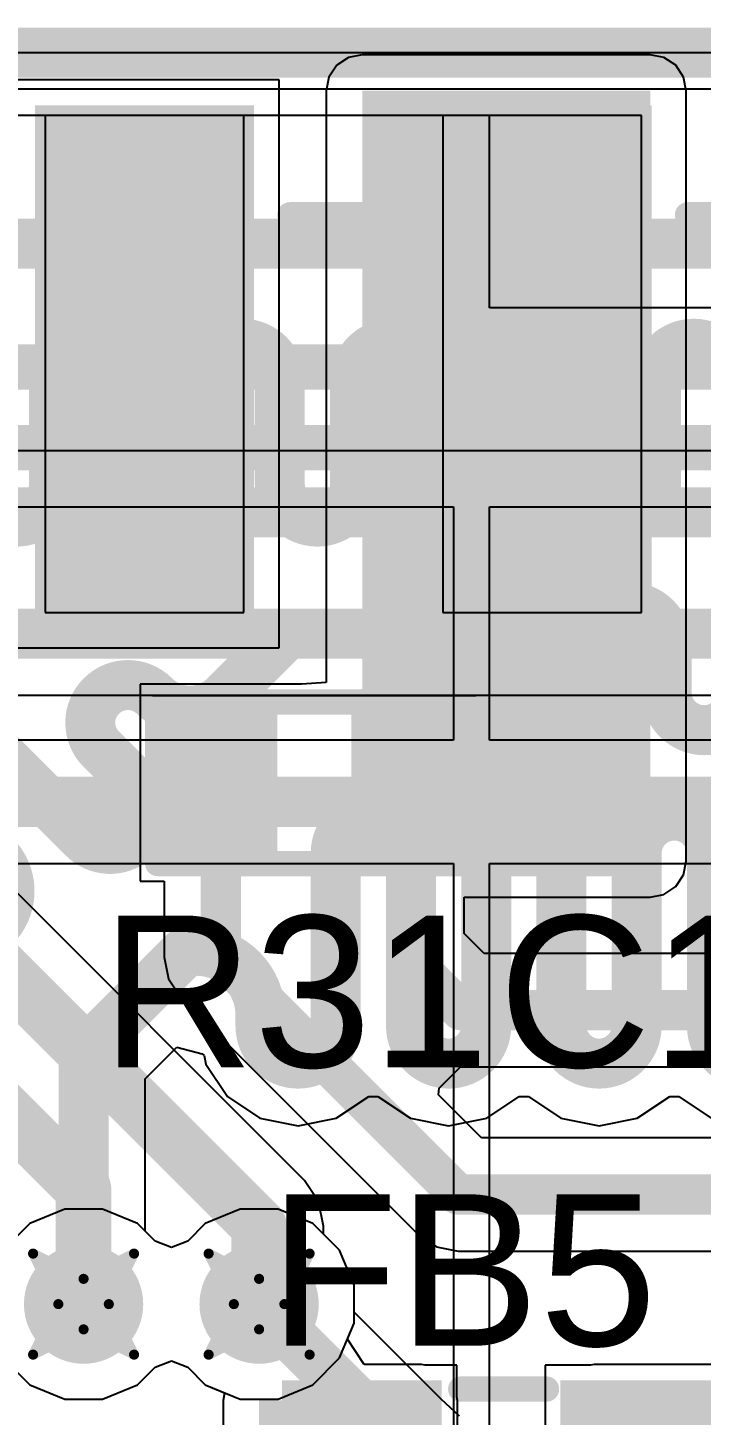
# Model space of a CAD drawing. Header units: inches. Extents: x -3 to 488, y -11 to 93.
# Drawn here: x 81.49 to 84.88, y 28.95 to 35.92 of the extents above; entities that cross this region are included whole.
import ezdxf

# ---------------------------------------------------------------- set-up
doc = ezdxf.new("R2010")
doc.units = ezdxf.units.IN
for name, color, linetype in [('Bottom Layer', 5, 'Continuous'), ('Drill Drawing', 1, 'Continuous'), ('Layer 1', 16, 'Continuous'), ('Layer 2', 76, 'Continuous'), ('Top Layer', 1, 'Continuous'), ('Top Overlay', 2, 'Continuous'), ('Top Paste', 8, 'Continuous'), ('Top Solder', 216, 'Continuous'), ('Via Holes', 16, 'Continuous')]:
    doc.layers.add(name, color=color, linetype=linetype)
doc.styles.add('Arial', font='', dxfattribs={"height": 0.2})
doc.styles.get('Arial').set_extended_font_data('Arial')

msp = doc.modelspace()

# ---------------------------------------------------------------- hatches: boundary and pattern name
at = {"layer": 'Bottom Layer'}
h = msp.add_hatch(color=5, dxfattribs=at)
edge = h.paths.add_edge_path()
edge.add_arc((81.77533302, 29.5044622), 0.2999994, 0, 360)
h = msp.add_hatch(color=5, dxfattribs=at)
edge = h.paths.add_edge_path()
edge.add_arc((82.65826242, 29.5044622), 0.2999994, 0, 360)
at = {"layer": 'Layer 1'}
h = msp.add_hatch(color=16, dxfattribs=at)
edge = h.paths.add_edge_path()
edge.add_arc((81.77533302, 29.5044622), 0.2999994, 0, 360)
h = msp.add_hatch(color=16, dxfattribs=at)
edge = h.paths.add_edge_path()
edge.add_arc((82.65826242, 29.5044622), 0.2999994, 0, 360)
at = {"layer": 'Layer 2'}
h = msp.add_hatch(color=76, dxfattribs=at)
edge = h.paths.add_edge_path()
edge.add_arc((81.77533302, 29.5044622), 0.2999994, 0, 360)
h = msp.add_hatch(color=76, dxfattribs=at)
edge = h.paths.add_edge_path()
edge.add_arc((82.65826242, 29.5044622), 0.2999994, 0, 360)
at = {"layer": 'Top Layer'}
for points in [[(83.1767704, 31.73219206), (84.62546956, 31.73219206), (84.62546956, 35.60500118), (83.1767704, 35.60500118)], [(81.58206949999999, 35.48163846), (82.5820675, 35.48163846), (82.5820675, 32.98164346), (81.58206949999999, 32.98164346)], [(84.58206349999999, 32.98164346), (83.5820655, 32.98164346), (83.5820655, 35.48163846), (84.58206349999999, 35.48163846)], [(82.69417039999999, 32.44357494), (82.69417039999999, 31.80857494), (82.23697039999999, 31.80857494), (82.23697039999999, 32.44357494)], [(83.6339704, 32.44357494), (83.6339704, 31.80857494), (83.1767704, 31.80857494), (83.1767704, 32.44357494)], [(84.46530732, 32.44357494), (84.46530732, 31.80857494), (84.00810732, 31.80857494), (84.00810732, 32.44357494)], [(82.65826242, 26.70961384), (83.47547185999998, 26.70961384), (83.47547185999998, 29.02011468), (82.65826242, 29.02011468)], [(82.87547305999999, 29.02011595), (83.47547185999998, 29.02011595), (83.47547185999998, 28.22011501), (82.87547305999999, 28.22011501)], [(84.27547279999999, 29.02011595), (84.8754716, 29.02011595), (84.8754716, 28.22011501), (84.27547279999999, 28.22011501)], [(85.67427366, 29.02011976), (84.34300886, 29.02011976), (84.34300886, 28.21372056), (85.67427366, 28.21372056)]]:
    msp.add_hatch(color=1, dxfattribs=at).paths.add_polyline_path(points)
h = msp.add_hatch(color=1, dxfattribs=at)
edge = h.paths.add_edge_path()
edge.add_arc((81.77533302, 29.5044622), 0.2999994, 0, 360)
h = msp.add_hatch(color=1, dxfattribs=at)
edge = h.paths.add_edge_path()
edge.add_arc((82.65826242, 29.5044622), 0.2999994, 0, 360)
at = {"layer": 'Top Paste'}
for points in [[(82.69417039999999, 32.44357494), (82.69417039999999, 31.80857494), (82.23697039999999, 31.80857494), (82.23697039999999, 32.44357494)], [(83.6339704, 32.44357494), (83.6339704, 31.80857494), (83.1767704, 31.80857494), (83.1767704, 32.44357494)], [(84.46530732, 32.44357494), (84.46530732, 31.80857494), (84.00810732, 31.80857494), (84.00810732, 32.44357494)], [(82.87547305999999, 29.02011595), (83.47547185999998, 29.02011595), (83.47547185999998, 28.22011501), (82.87547305999999, 28.22011501)], [(84.27547279999999, 29.02011595), (84.8754716, 29.02011595), (84.8754716, 28.22011501), (84.27547279999999, 28.22011501)]]:
    msp.add_hatch(color=8, dxfattribs=at).paths.add_polyline_path(points)
at = {"layer": 'Top Solder'}
for points in [[(81.5312695, 35.53243846), (82.63286749999999, 35.53243846), (82.63286749999999, 32.93084346), (81.5312695, 32.93084346)], [(84.6328635, 32.93084346), (83.53126549999999, 32.93084346), (83.53126549999999, 35.53243846), (84.6328635, 35.53243846)], [(82.74917156000001, 32.4985761), (82.74917156000001, 31.75357378), (82.18196924, 31.75357378), (82.18196924, 32.4985761)], [(83.68897156, 32.4985761), (83.68897156, 31.75357378), (83.12176923999999, 31.75357378), (83.12176923999999, 32.4985761)], [(84.52530719999999, 32.50357482), (84.52530719999999, 31.74857506), (83.94810743999999, 31.74857506), (83.94810743999999, 32.50357482)], [(82.77387305999999, 29.12171595), (83.57707185999999, 29.12171595), (83.57707185999999, 28.11851501), (82.77387305999999, 28.11851501)], [(84.1738728, 29.12171595), (84.97707159999999, 29.12171595), (84.97707159999999, 28.11851501), (84.1738728, 28.11851501)]]:
    msp.add_hatch(color=216, dxfattribs=at).paths.add_polyline_path(points)
at = {"layer": 'Via Holes'}
h = msp.add_hatch(color=7, dxfattribs=at)
edge = h.paths.add_edge_path()
edge.add_arc((81.77533302, 29.5044622), 0.1499997, 0, 360)
h = msp.add_hatch(color=7, dxfattribs=at)
edge = h.paths.add_edge_path()
edge.add_arc((82.65826242, 29.5044622), 0.1499997, 0, 360)

# ---------------------------------------------------------------- linework, layer by layer
at = {"layer": 'Bottom Layer'}
for p, q in [((83.81737618, 35.48163846), (73.75199371999999, 35.48163846)), ((83.81737618, 34.51452838), (83.81737618, 35.48163846)), ((91.4261316, 34.51452838), (83.81737618, 34.51452838)), ((68.81505668, 33.51248314), (83.63609384, 33.51248314)), ((83.63609384, 33.51248314), (83.63609384, 32.34067446)), ((83.81737618, 32.34067446), (83.81737618, 33.51248314)), ((83.81737618, 33.51248314), (91.71782773999999, 33.51248314)), ((83.63609384, 32.34067446), (65.49484996, 32.34067446)), ((85.28543776, 32.34067446), (83.81737618, 32.34067446)), ((67.05813106, 31.71913138), (83.63609384, 31.71913138)), ((83.63609384, 31.71913138), (83.63609384, 22.18197494)), ((83.81737618, 22.18197494), (83.81737618, 31.71913138)), ((83.81737618, 31.71913138), (85.15671309999999, 31.71913138)), ((81.68029384, 29.9822616), (81.50468077999999, 29.90952108)), ((81.87037219999999, 29.9822616), (81.68029384, 29.9822616)), ((82.04598526, 29.90952108), (81.87037219999999, 29.9822616)), ((82.56322324, 29.9822616), (82.38761018, 29.90952108)), ((82.7533016, 29.9822616), (82.56322324, 29.9822616)), ((82.92891465999999, 29.90952108), (82.7533016, 29.9822616)), ((81.50468077999999, 29.90952108), (81.41599159999998, 29.8208319)), ((82.13467444, 29.8208319), (82.04598526, 29.90952108)), ((82.38761018, 29.90952108), (82.29892099999999, 29.8208319)), ((83.0633213, 29.77511444), (82.92891465999999, 29.90952108)), ((82.21679771999999, 29.7891581), (82.13467444, 29.8208319)), ((82.29892099999999, 29.8208319), (82.21679771999999, 29.7891581)), ((83.13606182, 29.59950138), (83.0633213, 29.77511444)), ((83.13606182, 29.40942301999999), (83.13606182, 29.59950138)), ((83.0633213, 29.23380996), (83.13606182, 29.40942301999999)), ((82.92891465999999, 29.09940332), (83.0633213, 29.23380996)), ((81.41599159999998, 29.1880925), (81.50468077999999, 29.09940332)), ((82.04598526, 29.09940332), (82.13467444, 29.1880925)), ((82.13467444, 29.1880925), (82.21679771999999, 29.2197663)), ((82.21679771999999, 29.2197663), (82.29892099999999, 29.1880925)), ((82.29892099999999, 29.1880925), (82.38761018, 29.09940332)), ((81.50468077999999, 29.09940332), (81.68029384, 29.0266628)), ((81.87037219999999, 29.0266628), (82.04598526, 29.09940332)), ((82.38761018, 29.09940332), (82.56322324, 29.0266628)), ((82.7533016, 29.0266628), (82.92891465999999, 29.09940332)), ((81.68029384, 29.0266628), (81.87037219999999, 29.0266628)), ((82.56322324, 29.0266628), (82.7533016, 29.0266628))]:
    msp.add_line(p, q, dxfattribs=at)
for points in [[(68.98339263999999, 34.21670576, 0.2286, 0.2286, 0), (91.54949178, 34.21670576, 0.2286, 0.2286, 0)], [(68.81505668, 33.81030576, 0.2286, 0.2286, 0), (91.71782773999999, 33.81030576, 0.2286, 0.2286, 0)], [(65.49484996, 32.02990292, 0.254, 0.254, 0), (85.28543776, 32.02990292, 0.254, 0.254, 0)]]:
    msp.add_lwpolyline(points, format="xyseb", dxfattribs=at)
at = {"layer": 'Drill Drawing'}
for points in [[(81.52133301999999, 29.7584622, 0.0508, 0.0508, 0), (81.77533302, 29.6314622, 0.0508, 0.0508, 0)], [(81.52133301999999, 29.7584622, 0.0508, 0.0508, 0), (81.64833302, 29.5044622, 0.0508, 0.0508, 0)], [(81.77533302, 29.6314622, 0.0508, 0.0508, 0), (82.02933302, 29.7584622, 0.0508, 0.0508, 0)], [(81.90233302, 29.5044622, 0.0508, 0.0508, 0), (82.02933302, 29.7584622, 0.0508, 0.0508, 0)], [(82.40426242, 29.7584622, 0.0508, 0.0508, 0), (82.65826242, 29.6314622, 0.0508, 0.0508, 0)], [(82.40426242, 29.7584622, 0.0508, 0.0508, 0), (82.53126241999999, 29.5044622, 0.0508, 0.0508, 0)], [(82.65826242, 29.6314622, 0.0508, 0.0508, 0), (82.91226241999999, 29.7584622, 0.0508, 0.0508, 0)], [(82.78526242, 29.5044622, 0.0508, 0.0508, 0), (82.91226241999999, 29.7584622, 0.0508, 0.0508, 0)], [(81.52133301999999, 29.2504622, 0.0508, 0.0508, 0), (81.64833302, 29.5044622, 0.0508, 0.0508, 0)], [(81.90233302, 29.5044622, 0.0508, 0.0508, 0), (82.02933302, 29.2504622, 0.0508, 0.0508, 0)], [(82.40426242, 29.2504622, 0.0508, 0.0508, 0), (82.53126241999999, 29.5044622, 0.0508, 0.0508, 0)], [(82.78526242, 29.5044622, 0.0508, 0.0508, 0), (82.91226241999999, 29.2504622, 0.0508, 0.0508, 0)], [(81.52133301999999, 29.2504622, 0.0508, 0.0508, 0), (81.77533302, 29.3774622, 0.0508, 0.0508, 0)], [(81.77533302, 29.3774622, 0.0508, 0.0508, 0), (82.02933302, 29.2504622, 0.0508, 0.0508, 0)], [(82.40426242, 29.2504622, 0.0508, 0.0508, 0), (82.65826242, 29.3774622, 0.0508, 0.0508, 0)], [(82.65826242, 29.3774622, 0.0508, 0.0508, 0), (82.91226241999999, 29.2504622, 0.0508, 0.0508, 0)]]:
    msp.add_lwpolyline(points, format="xyseb", dxfattribs=at)
for points in [[(81.50863302, 29.7584622, 0.0254, 0.0254, 1), (81.53403302, 29.7584622, 0.0254, 0.0254, 1)], [(81.50863302, 29.7584622, 0.0254, 0.0254, 1), (81.53403302, 29.7584622, 0.0254, 0.0254, 1)], [(82.01663302, 29.7584622, 0.0254, 0.0254, 1), (82.04203301999999, 29.7584622, 0.0254, 0.0254, 1)], [(82.01663302, 29.7584622, 0.0254, 0.0254, 1), (82.04203301999999, 29.7584622, 0.0254, 0.0254, 1)], [(82.39156242, 29.7584622, 0.0254, 0.0254, 1), (82.41696242, 29.7584622, 0.0254, 0.0254, 1)], [(82.39156242, 29.7584622, 0.0254, 0.0254, 1), (82.41696242, 29.7584622, 0.0254, 0.0254, 1)], [(82.89956242, 29.7584622, 0.0254, 0.0254, 1), (82.92496242, 29.7584622, 0.0254, 0.0254, 1)], [(82.89956242, 29.7584622, 0.0254, 0.0254, 1), (82.92496242, 29.7584622, 0.0254, 0.0254, 1)], [(81.76263302, 29.6314622, 0.0254, 0.0254, 1), (81.78803301999999, 29.6314622, 0.0254, 0.0254, 1)], [(81.76263302, 29.6314622, 0.0254, 0.0254, 1), (81.78803301999999, 29.6314622, 0.0254, 0.0254, 1)], [(82.64556241999999, 29.6314622, 0.0254, 0.0254, 1), (82.67096242, 29.6314622, 0.0254, 0.0254, 1)], [(82.64556241999999, 29.6314622, 0.0254, 0.0254, 1), (82.67096242, 29.6314622, 0.0254, 0.0254, 1)], [(81.63563302, 29.5044622, 0.0254, 0.0254, 1), (81.66103301999999, 29.5044622, 0.0254, 0.0254, 1)], [(81.63563302, 29.5044622, 0.0254, 0.0254, 1), (81.66103301999999, 29.5044622, 0.0254, 0.0254, 1)], [(81.88963301999999, 29.5044622, 0.0254, 0.0254, 1), (81.91503302, 29.5044622, 0.0254, 0.0254, 1)], [(81.88963301999999, 29.5044622, 0.0254, 0.0254, 1), (81.91503302, 29.5044622, 0.0254, 0.0254, 1)], [(82.51856242, 29.5044622, 0.0254, 0.0254, 1), (82.54396242, 29.5044622, 0.0254, 0.0254, 1)], [(82.51856242, 29.5044622, 0.0254, 0.0254, 1), (82.54396242, 29.5044622, 0.0254, 0.0254, 1)], [(82.77256241999999, 29.5044622, 0.0254, 0.0254, 1), (82.79796241999999, 29.5044622, 0.0254, 0.0254, 1)], [(82.77256241999999, 29.5044622, 0.0254, 0.0254, 1), (82.79796241999999, 29.5044622, 0.0254, 0.0254, 1)], [(81.76263302, 29.3774622, 0.0254, 0.0254, 1), (81.78803301999999, 29.3774622, 0.0254, 0.0254, 1)], [(81.76263302, 29.3774622, 0.0254, 0.0254, 1), (81.78803301999999, 29.3774622, 0.0254, 0.0254, 1)], [(82.64556241999999, 29.3774622, 0.0254, 0.0254, 1), (82.67096242, 29.3774622, 0.0254, 0.0254, 1)], [(82.64556241999999, 29.3774622, 0.0254, 0.0254, 1), (82.67096242, 29.3774622, 0.0254, 0.0254, 1)], [(81.50863302, 29.2504622, 0.0254, 0.0254, 1), (81.53403302, 29.2504622, 0.0254, 0.0254, 1)], [(81.50863302, 29.2504622, 0.0254, 0.0254, 1), (81.53403302, 29.2504622, 0.0254, 0.0254, 1)], [(82.01663302, 29.2504622, 0.0254, 0.0254, 1), (82.04203301999999, 29.2504622, 0.0254, 0.0254, 1)], [(82.01663302, 29.2504622, 0.0254, 0.0254, 1), (82.04203301999999, 29.2504622, 0.0254, 0.0254, 1)], [(82.39156242, 29.2504622, 0.0254, 0.0254, 1), (82.41696242, 29.2504622, 0.0254, 0.0254, 1)], [(82.39156242, 29.2504622, 0.0254, 0.0254, 1), (82.41696242, 29.2504622, 0.0254, 0.0254, 1)], [(82.89956242, 29.2504622, 0.0254, 0.0254, 1), (82.92496242, 29.2504622, 0.0254, 0.0254, 1)], [(82.89956242, 29.2504622, 0.0254, 0.0254, 1), (82.92496242, 29.2504622, 0.0254, 0.0254, 1)]]:
    msp.add_lwpolyline(points, format="xyseb", close=True, dxfattribs=at)
at = {"layer": 'Layer 1'}
for p, q in [((82.08480915999999, 30.63667736), (82.24385634, 30.79572708)), ((82.24385634, 30.79572708), (82.37164881999999, 30.76255468)), ((82.37164881999999, 30.76255468), (82.38166149999999, 30.75392376)), ((82.38166149999999, 30.75392376), (82.39025432, 30.71072598)), ((82.39025432, 30.71072598), (82.49916443999999, 30.54773163999999)), ((82.08480915999999, 29.87069718), (82.08480915999999, 30.63667736)), ((82.49916443999999, 30.54773163999999), (82.66215878, 30.43882152)), ((83.04668937999999, 30.43882152), (83.20968117999999, 30.54773163999999)), ((83.20968117999999, 30.54773163999999), (83.25608697999999, 30.54773163999999)), ((83.25608697999999, 30.54773163999999), (83.41907877999999, 30.43882152)), ((83.80360938, 30.43882152), (83.96660118, 30.54773163999999)), ((83.96660118, 30.54773163999999), (84.01300697999999, 30.54773163999999)), ((84.01300697999999, 30.54773163999999), (84.17599878, 30.43882152)), ((84.56052938, 30.43882152), (84.72352117999999, 30.54773163999999)), ((84.72352117999999, 30.54773163999999), (84.76992698, 30.54773163999999)), ((84.76992698, 30.54773163999999), (84.93291878, 30.43882152)), ((82.66215878, 30.43882152), (82.85442407999999, 30.40057673999999)), ((82.85442407999999, 30.40057673999999), (83.04668937999999, 30.43882152)), ((83.41907877999999, 30.43882152), (83.61134408, 30.40057673999999)), ((83.61134408, 30.40057673999999), (83.80360938, 30.43882152)), ((84.17599878, 30.43882152), (84.36826407999999, 30.40057673999999)), ((84.36826407999999, 30.40057673999999), (84.56052938, 30.43882152)), ((82.56322324, 29.9822616), (82.38761018, 29.90952108)), ((82.7533016, 29.9822616), (82.56322324, 29.9822616)), ((82.92891465999999, 29.90952108), (82.7533016, 29.9822616)), ((82.13467444, 29.8208319), (82.08480915999999, 29.87069718)), ((82.38761018, 29.90952108), (82.29892099999999, 29.8208319)), ((83.0633213, 29.77511444), (82.92891465999999, 29.90952108)), ((82.21679771999999, 29.7891581), (82.13467444, 29.8208319)), ((82.29892099999999, 29.8208319), (82.21679771999999, 29.7891581)), ((83.13606182, 29.59950138), (83.0633213, 29.77511444)), ((83.13606182, 29.46432766), (83.13606182, 29.59950138)), ((83.30587352, 29.29451596), (83.13606182, 29.46432766)), ((83.30588114, 29.29451088), (83.30587352, 29.29451596)), ((83.57403402, 29.02635546), (83.30588114, 29.29451088)), ((83.66588296, 28.94147374), (83.57403402, 29.02635546))]:
    msp.add_line(p, q, dxfattribs=at)
for points in [[(77.34037617999999, 35.79637494, 0.25146, 0.25146, 0), (94.58824109999999, 35.79637494, 0.25146, 0.25146, 0)], [(79.96174762, 34.83634638, 0.25146, 0.25146, 0), (90.17127253999999, 34.83634638, 0.25146, 0.25146, 0)], [(81.62696908, 34.14423956, 0.25146, 0.25146, -0.9999999999999999), (82.00542908, 34.14423956, 0.25146, 0.25146, 0)], [(82.38388907999999, 34.14423956, 0.25146, 0.25146, -0.9999999999999999), (82.76234907999999, 34.14423956, 0.25146, 0.25146, 0)], [(83.14080908, 34.14423956, 0.25146, 0.25146, -0.9999999999999999), (83.51926908, 34.14423956, 0.25146, 0.25146, 0)], [(83.89772907999999, 34.14423956, 0.25146, 0.25146, -0.9999999999999999), (84.27618908, 34.14423956, 0.25146, 0.25146, 0)], [(84.65464907999998, 34.14423956, 0.25146, 0.25146, -0.9999999999999999), (85.03310908, 34.14423956, 0.25146, 0.25146, 0)], [(81.62696908, 33.62818776, 0.25146, 0.25146, 0), (81.62696908, 34.14423956, 0.25146, 0.25146, 0)], [(82.00542908, 33.62818776, 0.25146, 0.25146, 0), (82.00542908, 34.14423956, 0.25146, 0.25146, 0)], [(82.38388907999999, 33.62818776, 0.25146, 0.25146, 0), (82.38388907999999, 34.14423956, 0.25146, 0.25146, 0)], [(82.76234907999999, 33.62818776, 0.25146, 0.25146, 0), (82.76234907999999, 34.14423956, 0.25146, 0.25146, 0)], [(83.14080908, 33.62818776, 0.25146, 0.25146, 0), (83.14080908, 34.14423956, 0.25146, 0.25146, 0)], [(83.51926908, 33.62818776, 0.25146, 0.25146, 0), (83.51926908, 34.14423956, 0.25146, 0.25146, 0)], [(83.89772907999999, 33.62818776, 0.25146, 0.25146, 0), (83.89772907999999, 34.14423956, 0.25146, 0.25146, 0)], [(84.27618908, 33.62818776, 0.25146, 0.25146, 0), (84.27618908, 34.14423956, 0.25146, 0.25146, 0)], [(84.65464907999998, 33.62818776, 0.25146, 0.25146, 0), (84.65464907999998, 34.14423956, 0.25146, 0.25146, 0)], [(81.62696908, 33.62818776, 0.25146, 0.25146, -0.9999999999999999), (81.24850908, 33.62818776, 0.25146, 0.25146, 0)], [(82.38388907999999, 33.62818776, 0.25146, 0.25146, -0.9999999999999999), (82.00542908, 33.62818776, 0.25146, 0.25146, 0)], [(83.14080908, 33.62818776, 0.25146, 0.25146, -0.9999999999999999), (82.76234907999999, 33.62818776, 0.25146, 0.25146, 0)], [(83.89772907999999, 33.62818776, 0.25146, 0.25146, -0.9999999999999999), (83.51926908, 33.62818776, 0.25146, 0.25146, 0)], [(84.65464907999998, 33.62818776, 0.25146, 0.25146, -0.9999999999999999), (84.27618908, 33.62818776, 0.25146, 0.25146, 0)], [(84.32917855999999, 32.82046522, 0.25146, 0.25146, -0.9999999999999999), (84.70763856, 32.82046522, 0.25146, 0.25146, 0)], [(82.48779794, 32.5617967, 0.25146, 0.25146, 0), (82.80137617999999, 32.87537494, 0.25146, 0.25146, 0)], [(82.80137617999999, 32.87537494, 0.25146, 0.25146, 0), (83.04357026, 32.87537494, 0.25146, 0.25146, 0)], [(83.04357026, 32.87537494, 0.25146, 0.25146, 0), (83.19505586, 32.87537494, 0.25146, 0.25146, 0)], [(83.19505586, 32.87537494, 0.25146, 0.25146, 0), (83.69925855999999, 32.87537494, 0.25146, 0.25146, 0)], [(83.69925855999999, 32.87537494, 0.25146, 0.25146, -0.4142135623730951), (83.95071856, 32.62391494, 0.25146, 0.25146, 0)], [(84.32917855999999, 32.57947002, 0.25146, 0.25146, 0), (84.32917855999999, 32.82046522, 0.25146, 0.25146, 0)], [(84.70763856, 32.57947002, 0.25146, 0.25146, 0), (84.70763856, 32.82046522, 0.25146, 0.25146, 0)], [(81.86455306, 32.56181702, 0.25146, 0.25146, -0.414208002422393), (82.13215984, 32.56181448, 0.25146, 0.25146, 0)], [(83.95071856, 32.57947002, 0.25146, 0.25146, 0), (83.95071856, 32.62391494, 0.25146, 0.25146, 0)], [(81.86455052, 32.29420516, 0.25146, 0.25146, -0.4142135623730951), (81.86455052, 32.56181448, 0.25146, 0.25146, 0)], [(81.86455052, 32.56181448, 0.25146, 0.25146, 0), (81.86455306, 32.56181702, 0.25146, 0.25146, 0)], [(82.13215984, 32.56181448, 0.25146, 0.25146, 0), (82.13218015999999, 32.56179416, 0.25146, 0.25146, 0)], [(82.13217762, 32.56179161999999, 0.25146, 0.25146, 0), (82.13218015999999, 32.56179416, 0.25146, 0.25146, 0)], [(82.48779794, 32.5617967, 0.25146, 0.25146, -0.4142135624029787), (82.13218015999999, 32.56179416, 0.25146, 0.25146, 0)], [(84.32917855999999, 32.57947002, 0.25146, 0.25146, -0.9999999999999999), (83.95071856, 32.57947002, 0.25146, 0.25146, 0)], [(85.08609856, 32.57947002, 0.25146, 0.25146, -0.9999999999999999), (84.70763856, 32.57947002, 0.25146, 0.25146, 0)], [(81.20110251999999, 32.42242944, 0.25146, 0.25146, 0), (81.77478692, 31.84874504, 0.25146, 0.25146, 0)], [(81.86454798, 32.29420262, 0.25146, 0.25146, 0), (82.04239624, 32.11635436, 0.25146, 0.25146, 0)], [(82.04239624, 32.11635436, 0.25146, 0.25146, -0.4142080024223929), (82.04239878, 31.84874758, 0.25146, 0.25146, 0)], [(83.04365408, 31.77174494, 0.25146, 0.25146, -0.9999999999999999), (83.42211408, 31.77174494, 0.25146, 0.25146, 0)], [(83.80057407999999, 31.77174494, 0.25146, 0.25146, -0.9999999999999999), (84.17903408, 31.77174494, 0.25146, 0.25146, 0)], [(84.55749408, 31.77174494, 0.25146, 0.25146, -0.9999999999999999), (84.93595408, 31.77174494, 0.25146, 0.25146, 0)], [(82.04239878, 31.84874758, 0.25146, 0.25146, -0.4142135623730951), (81.77478946, 31.84874758, 0.25146, 0.25146, 0)], [(81.32934712, 31.7589662, 0.25146, 0.25146, -0.4142177463589253), (81.32934712, 31.40334588, 0.25146, 0.25146, 0)], [(83.04365408, 30.90299128, 0.25146, 0.25146, 0), (83.04365408, 31.77174494, 0.25146, 0.25146, 0)], [(83.42211408, 30.90299128, 0.25146, 0.25146, 0), (83.42211408, 31.77174494, 0.25146, 0.25146, 0)], [(83.80057407999999, 30.90299128, 0.25146, 0.25146, 0), (83.80057407999999, 31.77174494, 0.25146, 0.25146, 0)], [(84.17903408, 30.90299128, 0.25146, 0.25146, 0), (84.17903408, 31.77174494, 0.25146, 0.25146, 0)], [(84.55749408, 30.90299128, 0.25146, 0.25146, 0), (84.55749408, 31.77174494, 0.25146, 0.25146, 0)], [(84.93595408, 30.90299128, 0.25146, 0.25146, 0), (84.93595408, 31.77174494, 0.25146, 0.25146, 0)], [(82.06637638, 31.05591198, 0.25146, 0.25146, 0), (82.28673407999999, 31.27626968, 0.25146, 0.25146, 0)], [(82.28673407999999, 31.27626968, 0.25146, 0.25146, -0.4644624404587995), (82.66519407999999, 30.95930308, 0.25146, 0.25146, 0)], [(81.77533302, 30.76486862, 0.25146, 0.25146, 0), (82.06637638, 31.05591198, 0.25146, 0.25146, 0)], [(82.66519407999999, 30.90299128, 0.25146, 0.25146, 0), (82.66519407999999, 30.95930308, 0.25146, 0.25146, 0)], [(83.04365408, 30.90299128, 0.25146, 0.25146, -0.9999999999999999), (82.66519407999999, 30.90299128, 0.25146, 0.25146, 0)], [(83.80057407999999, 30.90299128, 0.25146, 0.25146, -0.9999999999999999), (83.42211408, 30.90299128, 0.25146, 0.25146, 0)], [(84.55749408, 30.90299128, 0.25146, 0.25146, -0.9999999999999999), (84.17903408, 30.90299128, 0.25146, 0.25146, 0)], [(85.31441407999999, 30.90299128, 0.25146, 0.25146, -0.9999999999999999), (84.93595408, 30.90299128, 0.25146, 0.25146, 0)], [(81.77533302, 29.5044622, 0.25146, 0.25146, 0), (81.77533302, 30.76486862, 0.25146, 0.25146, 0)], [(82.65826242, 29.5044622, 0.25146, 0.25146, 0), (83.08704743999999, 29.07567718, 0.25146, 0.25146, 0)], [(83.08704743999999, 29.07567718, 0.25146, 0.25146, 0), (83.17595252, 28.9867721, 0.25146, 0.25146, 0)], [(83.17594998, 28.9867721, 0.25146, 0.25146, 0), (83.44357199999999, 28.71915008, 0.25146, 0.25146, 0)]]:
    msp.add_lwpolyline(points, format="xyseb", dxfattribs=at)
for points in [[(81.56410407999999, 34.14423956, 0.12573, 0.12573, 1), (81.68983408, 34.14423956, 0.12573, 0.12573, 1)], [(81.56410407999999, 34.14423956, 0.12573, 0.12573, 1), (81.68983408, 34.14423956, 0.12573, 0.12573, 1)], [(81.94256408, 34.14423956, 0.12573, 0.12573, 1), (82.06829408, 34.14423956, 0.12573, 0.12573, 1)], [(81.94256408, 34.14423956, 0.12573, 0.12573, 1), (82.06829408, 34.14423956, 0.12573, 0.12573, 1)], [(82.32102407999999, 34.14423956, 0.12573, 0.12573, 1), (82.44675407999999, 34.14423956, 0.12573, 0.12573, 1)], [(82.32102407999999, 34.14423956, 0.12573, 0.12573, 1), (82.44675407999999, 34.14423956, 0.12573, 0.12573, 1)], [(82.69948407999999, 34.14423956, 0.12573, 0.12573, 1), (82.82521408, 34.14423956, 0.12573, 0.12573, 1)], [(82.69948407999999, 34.14423956, 0.12573, 0.12573, 1), (82.82521408, 34.14423956, 0.12573, 0.12573, 1)], [(83.07794408, 34.14423956, 0.12573, 0.12573, 1), (83.20367408, 34.14423956, 0.12573, 0.12573, 1)], [(83.07794408, 34.14423956, 0.12573, 0.12573, 1), (83.20367408, 34.14423956, 0.12573, 0.12573, 1)], [(83.45640408, 34.14423956, 0.12573, 0.12573, 1), (83.58213408, 34.14423956, 0.12573, 0.12573, 1)], [(83.45640408, 34.14423956, 0.12573, 0.12573, 1), (83.58213408, 34.14423956, 0.12573, 0.12573, 1)], [(83.83486407999999, 34.14423956, 0.12573, 0.12573, 1), (83.96059407999999, 34.14423956, 0.12573, 0.12573, 1)], [(83.83486407999999, 34.14423956, 0.12573, 0.12573, 1), (83.96059407999999, 34.14423956, 0.12573, 0.12573, 1)], [(84.21332407999999, 34.14423956, 0.12573, 0.12573, 1), (84.33905408, 34.14423956, 0.12573, 0.12573, 1)], [(84.21332407999999, 34.14423956, 0.12573, 0.12573, 1), (84.33905408, 34.14423956, 0.12573, 0.12573, 1)], [(84.59178408, 34.14423956, 0.12573, 0.12573, 1), (84.71751407999999, 34.14423956, 0.12573, 0.12573, 1)], [(84.59178408, 34.14423956, 0.12573, 0.12573, 1), (84.71751407999999, 34.14423956, 0.12573, 0.12573, 1)], [(81.56410407999999, 33.62818776, 0.12573, 0.12573, 1), (81.68983408, 33.62818776, 0.12573, 0.12573, 1)], [(81.56410407999999, 33.62818776, 0.12573, 0.12573, 1), (81.68983408, 33.62818776, 0.12573, 0.12573, 1)], [(81.94256408, 33.62818776, 0.12573, 0.12573, 1), (82.06829408, 33.62818776, 0.12573, 0.12573, 1)], [(81.94256408, 33.62818776, 0.12573, 0.12573, 1), (82.06829408, 33.62818776, 0.12573, 0.12573, 1)], [(82.32102407999999, 33.62818776, 0.12573, 0.12573, 1), (82.44675407999999, 33.62818776, 0.12573, 0.12573, 1)], [(82.32102407999999, 33.62818776, 0.12573, 0.12573, 1), (82.44675407999999, 33.62818776, 0.12573, 0.12573, 1)], [(82.69948407999999, 33.62818776, 0.12573, 0.12573, 1), (82.82521408, 33.62818776, 0.12573, 0.12573, 1)], [(82.69948407999999, 33.62818776, 0.12573, 0.12573, 1), (82.82521408, 33.62818776, 0.12573, 0.12573, 1)], [(83.07794408, 33.62818776, 0.12573, 0.12573, 1), (83.20367408, 33.62818776, 0.12573, 0.12573, 1)], [(83.07794408, 33.62818776, 0.12573, 0.12573, 1), (83.20367408, 33.62818776, 0.12573, 0.12573, 1)], [(83.45640408, 33.62818776, 0.12573, 0.12573, 1), (83.58213408, 33.62818776, 0.12573, 0.12573, 1)], [(83.45640408, 33.62818776, 0.12573, 0.12573, 1), (83.58213408, 33.62818776, 0.12573, 0.12573, 1)], [(83.83486407999999, 33.62818776, 0.12573, 0.12573, 1), (83.96059407999999, 33.62818776, 0.12573, 0.12573, 1)], [(83.83486407999999, 33.62818776, 0.12573, 0.12573, 1), (83.96059407999999, 33.62818776, 0.12573, 0.12573, 1)], [(84.21332407999999, 33.62818776, 0.12573, 0.12573, 1), (84.33905408, 33.62818776, 0.12573, 0.12573, 1)], [(84.21332407999999, 33.62818776, 0.12573, 0.12573, 1), (84.33905408, 33.62818776, 0.12573, 0.12573, 1)], [(84.59178408, 33.62818776, 0.12573, 0.12573, 1), (84.71751407999999, 33.62818776, 0.12573, 0.12573, 1)], [(84.59178408, 33.62818776, 0.12573, 0.12573, 1), (84.71751407999999, 33.62818776, 0.12573, 0.12573, 1)], [(82.73851118, 32.87537494, 0.12573, 0.12573, 1), (82.86424118, 32.87537494, 0.12573, 0.12573, 1)], [(82.73851118, 32.87537494, 0.12573, 0.12573, 1), (82.86424118, 32.87537494, 0.12573, 0.12573, 1)], [(82.98070526, 32.87537494, 0.12573, 0.12573, 1), (83.10643526, 32.87537494, 0.12573, 0.12573, 1)], [(82.98070526, 32.87537494, 0.12573, 0.12573, 1), (83.10643526, 32.87537494, 0.12573, 0.12573, 1)], [(83.13219086, 32.87537494, 0.12573, 0.12573, 1), (83.25792086, 32.87537494, 0.12573, 0.12573, 1)], [(83.13219086, 32.87537494, 0.12573, 0.12573, 1), (83.25792086, 32.87537494, 0.12573, 0.12573, 1)], [(83.63639355999999, 32.87537494, 0.12573, 0.12573, 1), (83.76212355999999, 32.87537494, 0.12573, 0.12573, 1)], [(83.63639355999999, 32.87537494, 0.12573, 0.12573, 1), (83.76212355999999, 32.87537494, 0.12573, 0.12573, 1)], [(84.26631355999999, 32.82046522, 0.12573, 0.12573, 1), (84.39204355999999, 32.82046522, 0.12573, 0.12573, 1)], [(84.26631355999999, 32.82046522, 0.12573, 0.12573, 1), (84.39204355999999, 32.82046522, 0.12573, 0.12573, 1)], [(84.64477356, 32.82046522, 0.12573, 0.12573, 1), (84.77050356, 32.82046522, 0.12573, 0.12573, 1)], [(84.64477356, 32.82046522, 0.12573, 0.12573, 1), (84.77050356, 32.82046522, 0.12573, 0.12573, 1)], [(83.88785356, 32.62391494, 0.12573, 0.12573, 1), (84.01358356, 32.62391494, 0.12573, 0.12573, 1)], [(83.88785356, 32.62391494, 0.12573, 0.12573, 1), (84.01358356, 32.62391494, 0.12573, 0.12573, 1)], [(81.80168551999999, 32.56181448, 0.12573, 0.12573, 1), (81.92741552, 32.56181448, 0.12573, 0.12573, 1)], [(81.80168551999999, 32.56181448, 0.12573, 0.12573, 1), (81.92741552, 32.56181448, 0.12573, 0.12573, 1)], [(81.80168806, 32.56181702, 0.12573, 0.12573, 1), (81.92741806000001, 32.56181702, 0.12573, 0.12573, 1)], [(81.80168806, 32.56181702, 0.12573, 0.12573, 1), (81.92741806000001, 32.56181702, 0.12573, 0.12573, 1)], [(82.06929484, 32.56181448, 0.12573, 0.12573, 1), (82.19502483999999, 32.56181448, 0.12573, 0.12573, 1)], [(82.06929484, 32.56181448, 0.12573, 0.12573, 1), (82.19502483999999, 32.56181448, 0.12573, 0.12573, 1)], [(82.06931261999999, 32.56179161999999, 0.12573, 0.12573, 1), (82.19504262, 32.56179161999999, 0.12573, 0.12573, 1)], [(82.06931515999999, 32.56179416, 0.12573, 0.12573, 1), (82.19504515999999, 32.56179416, 0.12573, 0.12573, 1)], [(82.06931515999999, 32.56179416, 0.12573, 0.12573, 1), (82.19504515999999, 32.56179416, 0.12573, 0.12573, 1)], [(82.06931515999999, 32.56179416, 0.12573, 0.12573, 1), (82.19504515999999, 32.56179416, 0.12573, 0.12573, 1)], [(82.42493293999999, 32.5617967, 0.12573, 0.12573, 1), (82.55066294, 32.5617967, 0.12573, 0.12573, 1)], [(82.42493293999999, 32.5617967, 0.12573, 0.12573, 1), (82.55066294, 32.5617967, 0.12573, 0.12573, 1)], [(83.88785356, 32.57947002, 0.12573, 0.12573, 1), (84.01358356, 32.57947002, 0.12573, 0.12573, 1)], [(83.88785356, 32.57947002, 0.12573, 0.12573, 1), (84.01358356, 32.57947002, 0.12573, 0.12573, 1)], [(84.26631355999999, 32.57947002, 0.12573, 0.12573, 1), (84.39204355999999, 32.57947002, 0.12573, 0.12573, 1)], [(84.26631355999999, 32.57947002, 0.12573, 0.12573, 1), (84.39204355999999, 32.57947002, 0.12573, 0.12573, 1)], [(84.64477356, 32.57947002, 0.12573, 0.12573, 1), (84.77050356, 32.57947002, 0.12573, 0.12573, 1)], [(84.64477356, 32.57947002, 0.12573, 0.12573, 1), (84.77050356, 32.57947002, 0.12573, 0.12573, 1)], [(81.80168298, 32.29420262, 0.12573, 0.12573, 1), (81.92741298, 32.29420262, 0.12573, 0.12573, 1)], [(81.80168551999999, 32.29420516, 0.12573, 0.12573, 1), (81.92741552, 32.29420516, 0.12573, 0.12573, 1)], [(81.97953124, 32.11635436, 0.12573, 0.12573, 1), (82.10526124, 32.11635436, 0.12573, 0.12573, 1)], [(81.97953124, 32.11635436, 0.12573, 0.12573, 1), (82.10526124, 32.11635436, 0.12573, 0.12573, 1)], [(81.71192192, 31.84874504, 0.12573, 0.12573, 1), (81.83765191999998, 31.84874504, 0.12573, 0.12573, 1)], [(81.71192445999999, 31.84874758, 0.12573, 0.12573, 1), (81.83765446, 31.84874758, 0.12573, 0.12573, 1)], [(81.97953378, 31.84874758, 0.12573, 0.12573, 1), (82.10526378, 31.84874758, 0.12573, 0.12573, 1)], [(81.97953378, 31.84874758, 0.12573, 0.12573, 1), (82.10526378, 31.84874758, 0.12573, 0.12573, 1)], [(82.98078908, 31.77174494, 0.12573, 0.12573, 1), (83.10651908, 31.77174494, 0.12573, 0.12573, 1)], [(82.98078908, 31.77174494, 0.12573, 0.12573, 1), (83.10651908, 31.77174494, 0.12573, 0.12573, 1)], [(83.35924908, 31.77174494, 0.12573, 0.12573, 1), (83.48497908, 31.77174494, 0.12573, 0.12573, 1)], [(83.35924908, 31.77174494, 0.12573, 0.12573, 1), (83.48497908, 31.77174494, 0.12573, 0.12573, 1)], [(83.73770908, 31.77174494, 0.12573, 0.12573, 1), (83.86343907999999, 31.77174494, 0.12573, 0.12573, 1)], [(83.73770908, 31.77174494, 0.12573, 0.12573, 1), (83.86343907999999, 31.77174494, 0.12573, 0.12573, 1)], [(84.11616907999999, 31.77174494, 0.12573, 0.12573, 1), (84.24189908, 31.77174494, 0.12573, 0.12573, 1)], [(84.11616907999999, 31.77174494, 0.12573, 0.12573, 1), (84.24189908, 31.77174494, 0.12573, 0.12573, 1)], [(84.49462908, 31.77174494, 0.12573, 0.12573, 1), (84.62035907999999, 31.77174494, 0.12573, 0.12573, 1)], [(84.49462908, 31.77174494, 0.12573, 0.12573, 1), (84.62035907999999, 31.77174494, 0.12573, 0.12573, 1)], [(84.87308908, 31.77174494, 0.12573, 0.12573, 1), (84.99881907999999, 31.77174494, 0.12573, 0.12573, 1)], [(84.87308908, 31.77174494, 0.12573, 0.12573, 1), (84.99881907999999, 31.77174494, 0.12573, 0.12573, 1)], [(82.22386908, 31.27626968, 0.12573, 0.12573, 1), (82.34959907999999, 31.27626968, 0.12573, 0.12573, 1)], [(82.22386908, 31.27626968, 0.12573, 0.12573, 1), (82.34959907999999, 31.27626968, 0.12573, 0.12573, 1)], [(82.00351137999999, 31.05591198, 0.12573, 0.12573, 1), (82.12924138, 31.05591198, 0.12573, 0.12573, 1)], [(82.00351137999999, 31.05591198, 0.12573, 0.12573, 1), (82.12924138, 31.05591198, 0.12573, 0.12573, 1)], [(82.60232907999999, 30.95930308, 0.12573, 0.12573, 1), (82.72805908, 30.95930308, 0.12573, 0.12573, 1)], [(82.60232907999999, 30.95930308, 0.12573, 0.12573, 1), (82.72805908, 30.95930308, 0.12573, 0.12573, 1)], [(82.60232907999999, 30.90299128, 0.12573, 0.12573, 1), (82.72805908, 30.90299128, 0.12573, 0.12573, 1)], [(82.60232907999999, 30.90299128, 0.12573, 0.12573, 1), (82.72805908, 30.90299128, 0.12573, 0.12573, 1)], [(82.98078908, 30.90299128, 0.12573, 0.12573, 1), (83.10651908, 30.90299128, 0.12573, 0.12573, 1)], [(82.98078908, 30.90299128, 0.12573, 0.12573, 1), (83.10651908, 30.90299128, 0.12573, 0.12573, 1)], [(83.35924908, 30.90299128, 0.12573, 0.12573, 1), (83.48497908, 30.90299128, 0.12573, 0.12573, 1)], [(83.35924908, 30.90299128, 0.12573, 0.12573, 1), (83.48497908, 30.90299128, 0.12573, 0.12573, 1)], [(83.73770908, 30.90299128, 0.12573, 0.12573, 1), (83.86343907999999, 30.90299128, 0.12573, 0.12573, 1)], [(83.73770908, 30.90299128, 0.12573, 0.12573, 1), (83.86343907999999, 30.90299128, 0.12573, 0.12573, 1)], [(84.11616907999999, 30.90299128, 0.12573, 0.12573, 1), (84.24189908, 30.90299128, 0.12573, 0.12573, 1)], [(84.11616907999999, 30.90299128, 0.12573, 0.12573, 1), (84.24189908, 30.90299128, 0.12573, 0.12573, 1)], [(84.49462908, 30.90299128, 0.12573, 0.12573, 1), (84.62035907999999, 30.90299128, 0.12573, 0.12573, 1)], [(84.49462908, 30.90299128, 0.12573, 0.12573, 1), (84.62035907999999, 30.90299128, 0.12573, 0.12573, 1)], [(84.87308908, 30.90299128, 0.12573, 0.12573, 1), (84.99881907999999, 30.90299128, 0.12573, 0.12573, 1)], [(84.87308908, 30.90299128, 0.12573, 0.12573, 1), (84.99881907999999, 30.90299128, 0.12573, 0.12573, 1)], [(81.71246802, 30.76486862, 0.12573, 0.12573, 1), (81.83819802, 30.76486862, 0.12573, 0.12573, 1)], [(81.71246802, 30.76486862, 0.12573, 0.12573, 1), (81.83819802, 30.76486862, 0.12573, 0.12573, 1)], [(81.71246802, 29.5044622, 0.12573, 0.12573, 1), (81.83819802, 29.5044622, 0.12573, 0.12573, 1)], [(82.59539742, 29.5044622, 0.12573, 0.12573, 1), (82.72112742, 29.5044622, 0.12573, 0.12573, 1)], [(83.02418243999999, 29.07567718, 0.12573, 0.12573, 1), (83.14991244, 29.07567718, 0.12573, 0.12573, 1)], [(83.02418243999999, 29.07567718, 0.12573, 0.12573, 1), (83.14991244, 29.07567718, 0.12573, 0.12573, 1)], [(83.11308498, 28.9867721, 0.12573, 0.12573, 1), (83.23881498, 28.9867721, 0.12573, 0.12573, 1)], [(83.11308752000001, 28.9867721, 0.12573, 0.12573, 1), (83.23881752, 28.9867721, 0.12573, 0.12573, 1)]]:
    msp.add_lwpolyline(points, format="xyseb", close=True, dxfattribs=at)
at = {"layer": 'Layer 2'}
for p, q in [((94.68749921999999, 35.79637494), (72.12494592, 35.79637494)), ((73.77167872, 35.6150926), (94.50621688, 35.6150926)), ((88.5820428, 33.79445108), (77.48949449999999, 33.79445108)), ((72.68759656, 32.5658988), (87.85477221999999, 32.5658988)), ((81.68029384, 29.9822616), (81.50468077999999, 29.90952108)), ((81.87037219999999, 29.9822616), (81.68029384, 29.9822616)), ((82.04598526, 29.90952108), (81.87037219999999, 29.9822616)), ((82.56322324, 29.9822616), (82.38761018, 29.90952108)), ((82.7533016, 29.9822616), (82.56322324, 29.9822616)), ((82.92891465999999, 29.90952108), (82.7533016, 29.9822616)), ((81.50468077999999, 29.90952108), (81.41599159999998, 29.8208319)), ((82.13467444, 29.8208319), (82.04598526, 29.90952108)), ((82.38761018, 29.90952108), (82.29892099999999, 29.8208319)), ((83.0633213, 29.77511444), (82.92891465999999, 29.90952108)), ((82.21679771999999, 29.7891581), (82.13467444, 29.8208319)), ((82.29892099999999, 29.8208319), (82.21679771999999, 29.7891581)), ((83.13606182, 29.59950138), (83.0633213, 29.77511444)), ((83.13606182, 29.40942301999999), (83.13606182, 29.59950138)), ((83.0633213, 29.23380996), (83.13606182, 29.40942301999999)), ((82.92891465999999, 29.09940332), (83.0633213, 29.23380996)), ((81.41599159999998, 29.1880925), (81.50468077999999, 29.09940332)), ((82.04598526, 29.09940332), (82.13467444, 29.1880925)), ((82.13467444, 29.1880925), (82.21679771999999, 29.2197663)), ((82.21679771999999, 29.2197663), (82.29892099999999, 29.1880925)), ((82.29892099999999, 29.1880925), (82.38761018, 29.09940332)), ((81.50468077999999, 29.09940332), (81.68029384, 29.0266628)), ((81.87037219999999, 29.0266628), (82.04598526, 29.09940332)), ((82.38761018, 29.09940332), (82.56322324, 29.0266628)), ((82.7533016, 29.0266628), (82.92891465999999, 29.09940332)), ((81.68029384, 29.0266628), (81.87037219999999, 29.0266628)), ((82.56322324, 29.0266628), (82.7533016, 29.0266628))]:
    msp.add_line(p, q, dxfattribs=at)
for points in [[(77.93568106, 33.48497494, 0.25146, 0.25146, 0), (88.5820555, 33.48497494, 0.25146, 0.25146, 0)], [(72.68758386, 32.87537494, 0.25146, 0.25146, 0), (87.98296348, 32.87537494, 0.25146, 0.25146, 0)]]:
    msp.add_lwpolyline(points, format="xyseb", dxfattribs=at)
at = {"layer": 'Top Layer'}
for p, q in [((83.04858422, 35.73318736), (83.00928787999999, 35.67437366)), ((83.10739792, 35.7724837), (83.04858422, 35.73318736)), ((83.1767704, 35.78628352), (83.10739792, 35.7724837)), ((84.62546956, 35.78628352), (83.1767704, 35.78628352)), ((84.69484204, 35.7724837), (84.62546956, 35.78628352)), ((84.75365574, 35.73318736), (84.69484204, 35.7724837)), ((84.79295208, 35.67437366), (84.75365574, 35.73318736)), ((82.75986749999998, 35.65943846), (81.4042695, 35.65943846)), ((82.75986749999998, 32.80384346), (82.75986749999998, 35.65943846)), ((83.00928787999999, 35.67437366), (82.99548806, 35.60500118)), ((84.8067519, 35.60500118), (84.79295208, 35.67437366)), ((82.99548806, 35.60500118), (82.99548806, 32.62978488)), ((84.8067519, 31.73219206), (84.8067519, 35.60500118)), ((81.4042695, 32.80384346), (82.75986749999998, 32.80384346)), ((82.86848552, 32.62137494), (82.0591704, 32.62137494)), ((82.0591704, 32.62137494), (82.0591704, 31.63077494)), ((82.8719704, 32.62137748), (82.86848552, 32.62137494)), ((82.99548806, 32.62978488), (82.8719704, 32.62137748)), ((82.88716722, 30.1255176), (81.05124506, 31.96143976)), ((84.79295208, 31.66281958), (84.8067519, 31.73219206)), ((82.0591704, 31.63077494), (82.1806967, 31.63077494)), ((82.1806967, 31.63077494), (82.1806967, 31.24945236)), ((84.69484204, 31.56470954), (84.75365574, 31.60400588)), ((84.75365574, 31.60400588), (84.79295208, 31.66281958)), ((83.69024409999999, 31.3676411), (83.69024409999999, 31.55090972)), ((83.69024409999999, 31.55090972), (84.62546956, 31.55090972)), ((84.62546956, 31.55090972), (84.69484204, 31.56470954)), ((83.78993401999999, 31.26794864), (83.69024409999999, 31.3676411)), ((86.15685841999999, 31.26794864), (83.78993401999999, 31.26794864)), ((82.1806967, 31.24945236), (82.18069416, 31.24943966)), ((82.18069416, 31.24943966), (82.20238067999999, 31.14042286)), ((82.20238067999999, 31.14042286), (82.26413316, 31.04800242)), ((82.26413316, 31.04800242), (83.45759279999999, 29.85454532)), ((83.5642347, 30.5901344), (83.67193832, 30.69820124)), ((83.67193832, 30.69820124), (86.03887033999999, 30.69820124)), ((83.56121972, 30.55666228), (83.5642347, 30.5901344)), ((83.77703335999999, 30.34084864), (83.56121972, 30.55666228)), ((85.28073875999999, 30.34084864), (83.77703335999999, 30.34084864)), ((82.95734234, 30.02049622), (82.88716722, 30.1255176)), ((82.98198288, 29.8966128), (82.95734234, 30.02049622)), ((82.98198288, 29.85645286), (82.98198288, 29.8966128)), ((83.0633213, 29.77511444), (82.98198288, 29.85645286)), ((83.45759279999999, 29.85454532), (83.45759788, 29.85453769999999)), ((83.45759788, 29.85453769999999), (83.55001831999999, 29.79278522)), ((83.55001831999999, 29.79278522), (83.65903512, 29.7710987)), ((83.13606182, 29.59950138), (83.0633213, 29.77511444)), ((83.65903512, 29.7710987), (83.65904782, 29.77110124)), ((83.65904782, 29.77110124), (85.28073875999999, 29.77110124)), ((83.13606182, 29.40942301999999), (83.13606182, 29.59950138)), ((83.1025008, 29.3284021), (83.13606182, 29.40942301999999)), ((83.1873622, 29.20139956), (83.1025008, 29.3284021)), ((81.41599159999998, 29.1880925), (81.50468077999999, 29.09940332)), ((82.04598526, 29.09940332), (82.13467444, 29.1880925)), ((82.13467444, 29.1880925), (82.21679771999999, 29.2197663)), ((82.21679771999999, 29.2197663), (82.29892099999999, 29.1880925)), ((82.29892099999999, 29.1880925), (82.38761018, 29.09940332)), ((83.47547185999998, 29.20139956), (83.1873622, 29.20139956)), ((83.49299024, 29.19791468), (83.47547185999998, 29.20139956)), ((83.65327185999999, 29.19791468), (83.49299024, 29.19791468)), ((83.65327185999999, 29.0376229), (83.65327185999999, 29.19791468)), ((84.32547777999999, 29.19791468), (84.0976728, 29.19791468)), ((84.0976728, 29.19791468), (84.0976728, 28.04231627999999)), ((84.34300886, 29.2014021), (84.32547777999999, 29.19791468)), ((85.67427366, 29.2014021), (84.34300886, 29.2014021)), ((81.50468077999999, 29.09940332), (81.68029384, 29.0266628)), ((81.87037219999999, 29.0266628), (82.04598526, 29.09940332)), ((82.38761018, 29.09940332), (82.4847474, 29.05916718)), ((81.68029384, 29.0266628), (81.87037219999999, 29.0266628)), ((82.4847474, 29.05916718), (82.47698008, 29.02011722)), ((83.6567542, 29.02011722), (83.65327185999999, 29.0376229)), ((82.47698008, 29.02011722), (82.47698008, 26.70961384)), ((83.6567542, 27.28741304), (83.6567542, 29.02011722))]:
    msp.add_line(p, q, dxfattribs=at)
for points in [[(82.46557039999999, 31.24943966, 0.2032, 0.2032, 0), (82.46557039999999, 32.12607494, 0.2032, 0.2032, 0)], [(83.4053704, 31.24964032, 0.2032, 0.2032, 0), (83.4053704, 32.12607494, 0.2032, 0.2032, 0)], [(80.7275246, 31.82735062, 0.2794, 0.2794, 0), (82.65826242, 29.8966128, 0.2794, 0.2794, 0)], [(80.22739859999999, 31.6296294, 0.2794, 0.2794, 0), (81.77533302, 30.08169498, 0.2794, 0.2794, 0)], [(82.46557039999999, 31.24943966, 0.2032, 0.2032, 0), (83.65903512, 30.05597494, 0.2032, 0.2032, 0)], [(83.4053704, 31.24964032, 0.2032, 0.2032, 0), (83.67193578, 30.98307494, 0.2032, 0.2032, 0)], [(83.67193578, 30.98307494, 0.2032, 0.2032, 0), (86.15687112, 30.98307494, 0.2032, 0.2032, 0)], [(81.77533302, 29.5044622, 0.2794, 0.2794, 0), (81.77533302, 30.08169498, 0.2794, 0.2794, 0)], [(83.65903512, 30.05597494, 0.2032, 0.2032, 0), (85.67157618, 30.05597494, 0.2032, 0.2032, 0)], [(82.65826242, 29.5044622, 0.2794, 0.2794, 0), (82.65826242, 29.8966128, 0.2794, 0.2794, 0)]]:
    msp.add_lwpolyline(points, format="xyseb", dxfattribs=at)
for points in [[(82.4147704, 32.12607494, 0.1016, 0.1016, 1), (82.5163704, 32.12607494, 0.1016, 0.1016, 1)], [(83.3545704, 32.12607494, 0.1016, 0.1016, 1), (83.45617039999999, 32.12607494, 0.1016, 0.1016, 1)], [(82.4147704, 31.24943966, 0.1016, 0.1016, 1), (82.5163704, 31.24943966, 0.1016, 0.1016, 1)], [(82.4147704, 31.24943966, 0.1016, 0.1016, 1), (82.5163704, 31.24943966, 0.1016, 0.1016, 1)], [(83.3545704, 31.24964032, 0.1016, 0.1016, 1), (83.45617039999999, 31.24964032, 0.1016, 0.1016, 1)], [(83.3545704, 31.24964032, 0.1016, 0.1016, 1), (83.45617039999999, 31.24964032, 0.1016, 0.1016, 1)], [(83.62113577999999, 30.98307494, 0.1016, 0.1016, 1), (83.72273578, 30.98307494, 0.1016, 0.1016, 1)], [(83.62113577999999, 30.98307494, 0.1016, 0.1016, 1), (83.72273578, 30.98307494, 0.1016, 0.1016, 1)], [(81.70548301999999, 30.08169498, 0.1397, 0.1397, 1), (81.84518302, 30.08169498, 0.1397, 0.1397, 1)], [(81.70548301999999, 30.08169498, 0.1397, 0.1397, 1), (81.84518302, 30.08169498, 0.1397, 0.1397, 1)], [(83.60823512, 30.05597494, 0.1016, 0.1016, 1), (83.70983512, 30.05597494, 0.1016, 0.1016, 1)], [(83.60823512, 30.05597494, 0.1016, 0.1016, 1), (83.70983512, 30.05597494, 0.1016, 0.1016, 1)], [(82.58841242, 29.8966128, 0.1397, 0.1397, 1), (82.72811241999999, 29.8966128, 0.1397, 0.1397, 1)], [(82.58841242, 29.8966128, 0.1397, 0.1397, 1), (82.72811241999999, 29.8966128, 0.1397, 0.1397, 1)], [(81.70548301999999, 29.5044622, 0.1397, 0.1397, 1), (81.84518302, 29.5044622, 0.1397, 0.1397, 1)], [(82.58841242, 29.5044622, 0.1397, 0.1397, 1), (82.72811241999999, 29.5044622, 0.1397, 0.1397, 1)]]:
    msp.add_lwpolyline(points, format="xyseb", close=True, dxfattribs=at)
at = {"layer": 'Top Overlay'}
for points in [[(82.81320749999999, 34.98170296, 0.127, 0.127, 0), (83.35092549999999, 34.98170296, 0.127, 0.127, 0)], [(84.8132035, 34.98170296, 0.127, 0.127, 0), (87.3509175, 34.98170296, 0.127, 0.127, 0)], [(82.1480704, 31.71967494, 0.127, 0.127, 0), (82.1480704, 32.53247494, 0.127, 0.127, 0)], [(82.1480704, 32.53247494, 0.127, 0.127, 0), (83.72287039999999, 32.53247494, 0.127, 0.127, 0)], [(83.72287039999999, 31.71967494, 0.127, 0.127, 0), (83.72287039999999, 32.53247494, 0.127, 0.127, 0)], [(83.91920732, 32.53247494, 0.127, 0.127, 0), (84.42720732, 32.53247494, 0.127, 0.127, 0)], [(83.91920732, 31.71967494, 0.127, 0.127, 0), (83.91920732, 32.53247494, 0.127, 0.127, 0)], [(82.12267039999999, 32.55787494, 0.0032258, 0.0032258, 0), (83.7482704, 32.55787494, 0.0032258, 0.0032258, 0)], [(82.1480704, 31.71967494, 0.127, 0.127, 0), (83.72287039999999, 31.71967494, 0.127, 0.127, 0)], [(83.91920732, 31.71967494, 0.127, 0.127, 0), (84.42720732, 31.71967494, 0.127, 0.127, 0)], [(83.67227106, 29.07731548, 0.127, 0.127, 0), (84.10407106, 29.07731548, 0.127, 0.127, 0)]]:
    msp.add_lwpolyline(points, format="xyseb", dxfattribs=at)
for points in [[(82.7814575, 34.98170296, 0.0635, 0.0635, 1), (82.84495749999999, 34.98170296, 0.0635, 0.0635, 1)], [(83.3191755, 34.98170296, 0.0635, 0.0635, 1), (83.3826755, 34.98170296, 0.0635, 0.0635, 1)], [(84.7814535, 34.98170296, 0.0635, 0.0635, 1), (84.84495349999999, 34.98170296, 0.0635, 0.0635, 1)], [(82.11632039999999, 32.53247494, 0.0635, 0.0635, 1), (82.1798204, 32.53247494, 0.0635, 0.0635, 1)], [(82.11632039999999, 32.53247494, 0.0635, 0.0635, 1), (82.1798204, 32.53247494, 0.0635, 0.0635, 1)], [(83.69112039999999, 32.53247494, 0.0635, 0.0635, 1), (83.7546204, 32.53247494, 0.0635, 0.0635, 1)], [(83.69112039999999, 32.53247494, 0.0635, 0.0635, 1), (83.7546204, 32.53247494, 0.0635, 0.0635, 1)], [(83.88745732, 32.53247494, 0.0635, 0.0635, 1), (83.95095732, 32.53247494, 0.0635, 0.0635, 1)], [(83.88745732, 32.53247494, 0.0635, 0.0635, 1), (83.95095732, 32.53247494, 0.0635, 0.0635, 1)], [(84.39545732, 32.53247494, 0.0635, 0.0635, 1), (84.45895732, 32.53247494, 0.0635, 0.0635, 1)], [(82.12186522, 32.55787494, 0.0016129, 0.0016129, 1), (82.12347557999999, 32.55787494, 0.0016129, 0.0016129, 1)], [(83.74746522, 32.55787494, 0.0016129, 0.0016129, 1), (83.74907558, 32.55787494, 0.0016129, 0.0016129, 1)], [(82.11632039999999, 31.71967494, 0.0635, 0.0635, 1), (82.1798204, 31.71967494, 0.0635, 0.0635, 1)], [(82.11632039999999, 31.71967494, 0.0635, 0.0635, 1), (82.1798204, 31.71967494, 0.0635, 0.0635, 1)], [(83.69112039999999, 31.71967494, 0.0635, 0.0635, 1), (83.7546204, 31.71967494, 0.0635, 0.0635, 1)], [(83.69112039999999, 31.71967494, 0.0635, 0.0635, 1), (83.7546204, 31.71967494, 0.0635, 0.0635, 1)], [(83.88745732, 31.71967494, 0.0635, 0.0635, 1), (83.95095732, 31.71967494, 0.0635, 0.0635, 1)], [(83.88745732, 31.71967494, 0.0635, 0.0635, 1), (83.95095732, 31.71967494, 0.0635, 0.0635, 1)], [(84.39545732, 31.71967494, 0.0635, 0.0635, 1), (84.45895732, 31.71967494, 0.0635, 0.0635, 1)], [(83.64052106, 29.07731548, 0.0635, 0.0635, 1), (83.70402105999999, 29.07731548, 0.0635, 0.0635, 1)], [(84.07232106, 29.07731548, 0.0635, 0.0635, 1), (84.13582106, 29.07731548, 0.0635, 0.0635, 1)]]:
    msp.add_lwpolyline(points, format="xyseb", close=True, dxfattribs=at)
at = {"layer": 'Top Paste'}
for p, q in [((81.58206949999999, 35.48170196), (81.58206949999999, 35.48170196)), ((81.58206949999999, 35.48170196), (81.58206949999999, 32.98173236)), ((82.5820675, 35.48170196), (81.58206949999999, 35.48170196)), ((82.5820675, 32.98173236), (82.5820675, 35.48170196)), ((83.5820655, 35.48170196), (83.5820655, 35.48170196)), ((83.5820655, 35.48170196), (83.5820655, 32.98173236)), ((84.58206349999999, 35.48170196), (83.5820655, 35.48170196)), ((84.58206349999999, 32.98173236), (84.58206349999999, 35.48170196)), ((81.58206949999999, 32.98173236), (82.5820675, 32.98173236)), ((83.5820655, 32.98173236), (84.58206349999999, 32.98173236))]:
    msp.add_line(p, q, dxfattribs=at)

# ---------------------------------------------------------------- texts
at = {"layer": 'Top Overlay', "style": 'Arial'}
for s, p in [('R31', (81.86317129999999, 30.69585428)), ('C17', (83.86101337999999, 30.69585428)), ('FB5', (82.7072006, 29.29487918))]:
    msp.add_text(s, height=0.7619999999999999, dxfattribs=at).set_placement(p)

doc.saveas('drawing.dxf')
